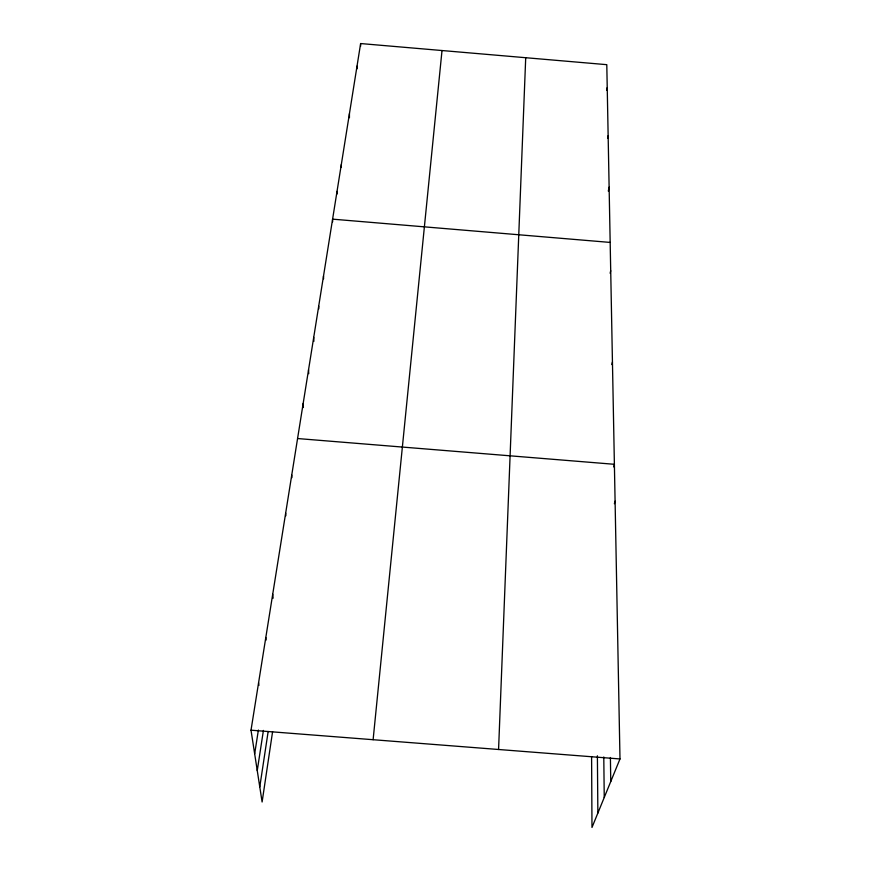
<?xml version="1.0" encoding="UTF-8"?>
<svg xmlns="http://www.w3.org/2000/svg" width="871" height="871" viewBox="0 0 871 871"><rect width="100%" height="100%" fill="white"/><g stroke="black" fill="none" stroke-linecap="round" stroke-linejoin="round"><path stroke-width="1.31" d="M357.012 68.842L357.012 66.163M360.616 46.239L360.627 43.55L606.793 64.672L619.989 758.957L591.986 827.45L591.594 756.551M498.571 749.495L525.714 57.715M373.115 739.708L442.011 50.529M272.59 731.684L262.106 801.995L251.011 730.192L360.627 43.55M259.776 786.916L268.159 731.498M257.25 770.574L263.423 730.421M254.67 753.872L258.382 730.05M606.728 90.203L607.229 87.568M607.62 138.304L608.143 135.68M608.306 191.076L609.123 187.178M610.135 273.254L610.713 270.696M611.812 364.568L612.444 361.988M613.685 466.878L614.393 464.297L297.566 438.538M614.371 503.732L615.089 501.195M251.011 730.192L619.989 758.957M610.168 242.421L332.591 219.154L332.646 221.789M258.578 682.777L258.927 685.39M265.807 637.496L266.101 640.076M272.721 594.207L273.124 598.203M285.666 513.095L285.873 515.774M291.741 475.054L291.916 477.656M303.162 403.48L303.38 407.53M308.541 369.772L308.726 373.703M313.723 337.36L313.876 341.334M318.699 306.146L318.797 308.835M323.5 276.085L323.577 278.796M610.408 757.498L610.756 781.537M337.023 191.38L337.066 194.015M603.788 756.953L604.245 797.477M341.301 164.575L341.334 167.232M597.397 755.81L597.865 813.068M349.423 113.698L349.445 117.705"/></g></svg>
